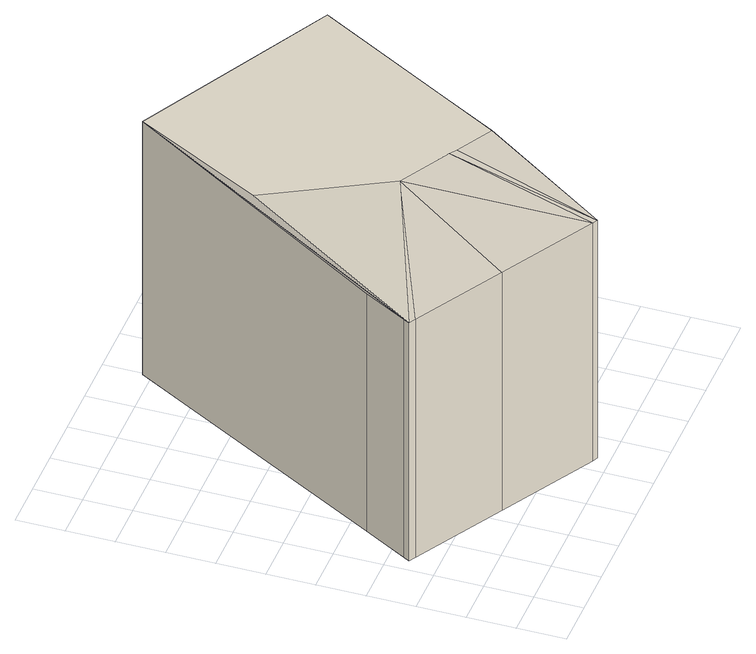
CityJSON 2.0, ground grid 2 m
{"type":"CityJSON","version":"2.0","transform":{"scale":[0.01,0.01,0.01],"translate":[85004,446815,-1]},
"CityObjects":{
"building1":{"type":"Building","children":["building1-1"]},
"building1-1":{"type":"BuildingPart","parents":["building1"],"geometry":[{"type":"Solid","lod":"1.3","boundaries":[[[[0,1,2,3]],[[4,5,1,0]],[[6,7,8,2,1,5,9,10,11]],[[4,0,3]],[[12,3,2,8]],[[13,3,12]],[[13,14,3]],[[14,4,3]],[[15,16,5,4]],[[17,18,19,20,15,4,14,13,21,22]],[[16,9,5]],[[23,6,11]],[[23,7,6]],[[23,24,7]],[[24,25,7]],[[21,26,7,25]],[[26,12,8,7]],[[16,10,9]],[[27,10,16]],[[11,10,27]],[[28,11,27]],[[29,11,28]],[[23,11,29]],[[13,12,26]],[[21,13,26]],[[20,27,16,15]],[[17,22,24,23]],[[17,23,29,18]],[[18,29,28,19]],[[19,28,27,20]],[[22,21,25,24]]]]}]}
},
"vertices":[
[1313,822,76],[1313,822,1290],[1635,1393,1290],[1635,1393,76],[1175,577,73],[1175,577,1290],[505,1297,1290],[793,1838,1290],[1260,1591,1290],[1021,663,1290],[990,681,1290],[771,804,1290],[1260,1591,76],[505,1297,73],[918,1065,73],[879,52,73],[879,52,1216],[56,519,73],[84,502,73],[460,289,73],[859,63,73],[174,730,73],[70,544,73],[56,519,1216],[70,544,1216],[174,730,1216],[793,1838,76],[859,63,1216],[460,289,1216],[84,502,1216]
]}
